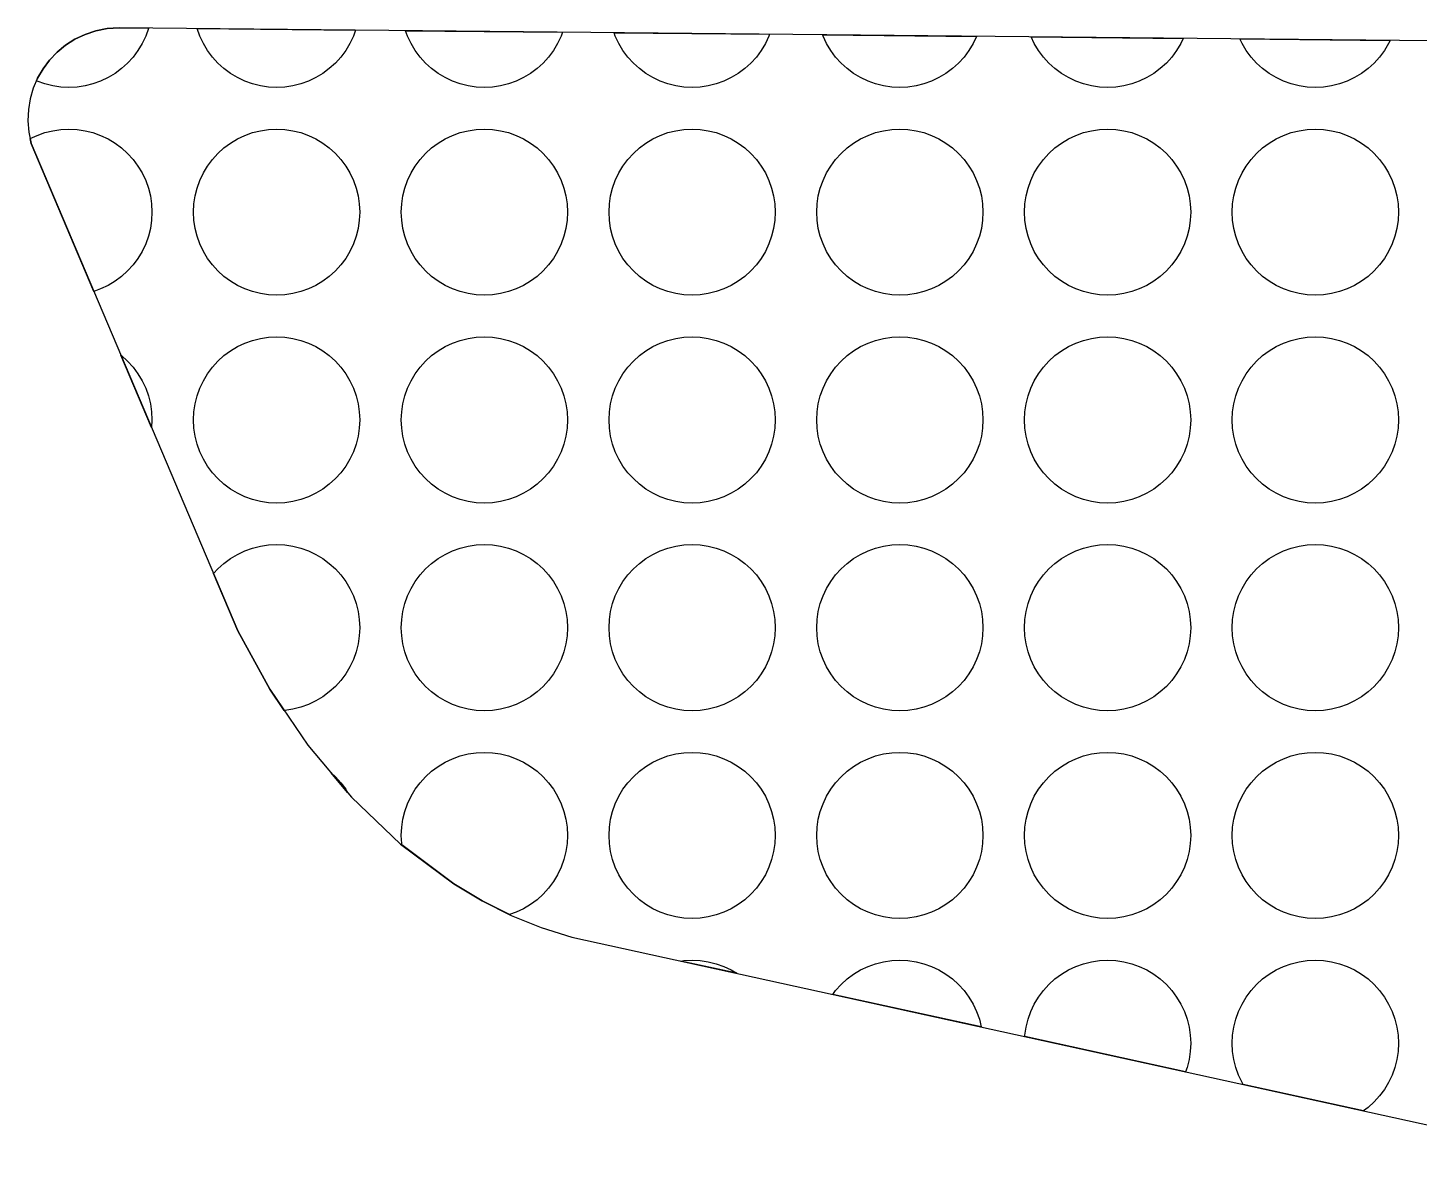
# Model space of a CAD drawing. Header units: millimetres. Extents: x -41 to 93, y -13 to 82.
# Drawn here: x -6.18 to 10.57, y 68.39 to 81.92 of the extents above; entities that cross this region are included whole.
import ezdxf

# ---------------------------------------------------------------- set-up
doc = ezdxf.new("R2010")
doc.units = ezdxf.units.MM
doc.layers.add('background', color=7, linetype='Continuous')
doc.layers.add('outline_2', color=3, linetype='Continuous')

msp = doc.modelspace()

# ---------------------------------------------------------------- linework, layer by layer
at = {"layer": 'background'}
for points in [[(-6.057, 81.309), (-5.991, 81.423), (-5.913, 81.528), (-5.822, 81.623), (-5.72, 81.707), (-5.608, 81.778), (-5.487, 81.837), (-5.357, 81.88), (-5.219, 81.906), (-5.075, 81.916), (-4.723, 81.912), (-4.724, 81.907), (-4.757, 81.815), (-4.799, 81.726), (-4.85, 81.642), (-4.908, 81.563), (-4.974, 81.491), (-5.047, 81.425), (-5.126, 81.366), (-5.21, 81.316), (-5.299, 81.274), (-5.391, 81.241), (-5.486, 81.217), (-5.583, 81.202), (-5.681, 81.198), (-5.779, 81.202), (-5.876, 81.217), (-5.972, 81.241), (-6.064, 81.274), (-6.071, 81.277)], [(-2.231, 81.887), (-2.257, 81.815), (-2.299, 81.726), (-2.35, 81.642), (-2.408, 81.563), (-2.474, 81.491), (-2.547, 81.425), (-2.626, 81.366), (-2.71, 81.316), (-2.799, 81.274), (-2.891, 81.241), (-2.986, 81.217), (-3.083, 81.202), (-3.181, 81.198), (-3.279, 81.202), (-3.376, 81.217), (-3.472, 81.241), (-3.564, 81.274), (-3.653, 81.316), (-3.737, 81.366), (-3.816, 81.425), (-3.888, 81.491), (-3.954, 81.563), (-4.013, 81.642), (-4.063, 81.726), (-4.105, 81.815), (-4.138, 81.906)], [(0.26, 81.863), (0.243, 81.815), (0.201, 81.726), (0.15, 81.642), (0.092, 81.563), (0.026, 81.491), (-0.047, 81.425), (-0.126, 81.366), (-0.21, 81.316), (-0.299, 81.274), (-0.391, 81.241), (-0.486, 81.217), (-0.583, 81.202), (-0.681, 81.198), (-0.779, 81.202), (-0.876, 81.217), (-0.972, 81.241), (-1.064, 81.274), (-1.153, 81.316), (-1.237, 81.366), (-1.316, 81.425), (-1.388, 81.491), (-1.454, 81.563), (-1.513, 81.642), (-1.563, 81.726), (-1.605, 81.815), (-1.629, 81.881)], [(2.751, 81.838), (2.743, 81.815), (2.701, 81.726), (2.65, 81.642), (2.592, 81.563), (2.526, 81.491), (2.453, 81.425), (2.374, 81.366), (2.29, 81.316), (2.201, 81.274), (2.109, 81.241), (2.014, 81.217), (1.917, 81.202), (1.819, 81.198), (1.721, 81.202), (1.624, 81.217), (1.528, 81.241), (1.436, 81.274), (1.347, 81.316), (1.263, 81.366), (1.184, 81.425), (1.112, 81.491), (1.046, 81.563), (0.987, 81.642), (0.937, 81.726), (0.895, 81.815), (0.88, 81.857)], [(5.242, 81.813), (5.201, 81.726), (5.15, 81.642), (5.092, 81.563), (5.026, 81.491), (4.953, 81.425), (4.874, 81.366), (4.79, 81.316), (4.701, 81.274), (4.609, 81.241), (4.514, 81.217), (4.417, 81.202), (4.319, 81.198), (4.221, 81.202), (4.124, 81.217), (4.028, 81.241), (3.936, 81.274), (3.847, 81.316), (3.763, 81.366), (3.684, 81.425), (3.612, 81.491), (3.546, 81.563), (3.487, 81.642), (3.437, 81.726), (3.395, 81.815), (3.389, 81.832)], [(7.73, 81.789), (7.701, 81.726), (7.65, 81.642), (7.592, 81.563), (7.526, 81.491), (7.453, 81.425), (7.374, 81.366), (7.29, 81.316), (7.201, 81.274), (7.109, 81.241), (7.014, 81.217), (6.917, 81.202), (6.819, 81.198), (6.721, 81.202), (6.624, 81.217), (6.528, 81.241), (6.436, 81.274), (6.347, 81.316), (6.263, 81.366), (6.184, 81.425), (6.112, 81.491), (6.046, 81.563), (5.987, 81.642), (5.937, 81.726), (5.899, 81.807)], [(10.218, 81.764), (10.201, 81.726), (10.15, 81.642), (10.092, 81.563), (10.026, 81.491), (9.953, 81.425), (9.874, 81.366), (9.79, 81.316), (9.701, 81.274), (9.609, 81.241), (9.514, 81.217), (9.417, 81.202), (9.319, 81.198), (9.221, 81.202), (9.124, 81.217), (9.028, 81.241), (8.936, 81.274), (8.847, 81.316), (8.763, 81.366), (8.684, 81.425), (8.612, 81.491), (8.546, 81.563), (8.487, 81.642), (8.437, 81.726), (8.411, 81.782)], [(-6.135, 80.523), (-6.148, 80.582), (-6.064, 80.621), (-5.972, 80.655), (-5.876, 80.678), (-5.779, 80.693), (-5.681, 80.698), (-5.583, 80.693), (-5.486, 80.678), (-5.391, 80.655), (-5.299, 80.621), (-5.21, 80.58), (-5.126, 80.529), (-5.047, 80.471), (-4.974, 80.405), (-4.908, 80.332), (-4.85, 80.253), (-4.799, 80.169), (-4.757, 80.08), (-4.724, 79.988), (-4.7, 79.893), (-4.686, 79.796), (-4.681, 79.698), (-4.686, 79.6), (-4.7, 79.503), (-4.724, 79.407), (-4.757, 79.315), (-4.799, 79.226), (-4.85, 79.142), (-4.908, 79.063), (-4.974, 78.991), (-5.047, 78.925), (-5.126, 78.866), (-5.21, 78.816), (-5.299, 78.774), (-5.381, 78.744)], [(-2.181, 79.698), (-2.186, 79.6), (-2.2, 79.503), (-2.224, 79.407), (-2.257, 79.315), (-2.299, 79.226), (-2.35, 79.142), (-2.408, 79.063), (-2.474, 78.991), (-2.547, 78.925), (-2.626, 78.866), (-2.71, 78.816), (-2.799, 78.774), (-2.891, 78.741), (-2.986, 78.717), (-3.083, 78.702), (-3.181, 78.698), (-3.279, 78.702), (-3.376, 78.717), (-3.472, 78.741), (-3.564, 78.774), (-3.653, 78.816), (-3.737, 78.866), (-3.816, 78.925), (-3.888, 78.991), (-3.954, 79.063), (-4.013, 79.142), (-4.063, 79.226), (-4.105, 79.315), (-4.138, 79.407), (-4.162, 79.503), (-4.176, 79.6), (-4.181, 79.698), (-4.176, 79.796), (-4.162, 79.893), (-4.138, 79.988), (-4.105, 80.08), (-4.063, 80.169), (-4.013, 80.253), (-3.954, 80.332), (-3.888, 80.405), (-3.816, 80.471), (-3.737, 80.529), (-3.653, 80.58), (-3.564, 80.621), (-3.472, 80.655), (-3.376, 80.678), (-3.279, 80.693), (-3.181, 80.698), (-3.083, 80.693), (-2.986, 80.678), (-2.891, 80.655), (-2.799, 80.621), (-2.71, 80.58), (-2.626, 80.529), (-2.547, 80.471), (-2.474, 80.405), (-2.408, 80.332), (-2.35, 80.253), (-2.299, 80.169), (-2.257, 80.08), (-2.224, 79.988), (-2.2, 79.893), (-2.186, 79.796)], [(0.319, 79.698), (0.314, 79.6), (0.3, 79.503), (0.276, 79.407), (0.243, 79.315), (0.201, 79.226), (0.15, 79.142), (0.092, 79.063), (0.026, 78.991), (-0.047, 78.925), (-0.126, 78.866), (-0.21, 78.816), (-0.299, 78.774), (-0.391, 78.741), (-0.486, 78.717), (-0.583, 78.702), (-0.681, 78.698), (-0.779, 78.702), (-0.876, 78.717), (-0.972, 78.741), (-1.064, 78.774), (-1.153, 78.816), (-1.237, 78.866), (-1.316, 78.925), (-1.388, 78.991), (-1.454, 79.063), (-1.513, 79.142), (-1.563, 79.226), (-1.605, 79.315), (-1.638, 79.407), (-1.662, 79.503), (-1.676, 79.6), (-1.681, 79.698), (-1.676, 79.796), (-1.662, 79.893), (-1.638, 79.988), (-1.605, 80.08), (-1.563, 80.169), (-1.513, 80.253), (-1.454, 80.332), (-1.388, 80.405), (-1.316, 80.471), (-1.237, 80.529), (-1.153, 80.58), (-1.064, 80.621), (-0.972, 80.655), (-0.876, 80.678), (-0.779, 80.693), (-0.681, 80.698), (-0.583, 80.693), (-0.486, 80.678), (-0.391, 80.655), (-0.299, 80.621), (-0.21, 80.58), (-0.126, 80.529), (-0.047, 80.471), (0.026, 80.405), (0.092, 80.332), (0.15, 80.253), (0.201, 80.169), (0.243, 80.08), (0.276, 79.988), (0.3, 79.893), (0.314, 79.796)], [(2.819, 79.698), (2.814, 79.6), (2.8, 79.503), (2.776, 79.407), (2.743, 79.315), (2.701, 79.226), (2.65, 79.142), (2.592, 79.063), (2.526, 78.991), (2.453, 78.925), (2.374, 78.866), (2.29, 78.816), (2.201, 78.774), (2.109, 78.741), (2.014, 78.717), (1.917, 78.702), (1.819, 78.698), (1.721, 78.702), (1.624, 78.717), (1.528, 78.741), (1.436, 78.774), (1.347, 78.816), (1.263, 78.866), (1.184, 78.925), (1.112, 78.991), (1.046, 79.063), (0.987, 79.142), (0.937, 79.226), (0.895, 79.315), (0.862, 79.407), (0.838, 79.503), (0.824, 79.6), (0.819, 79.698), (0.824, 79.796), (0.838, 79.893), (0.862, 79.988), (0.895, 80.08), (0.937, 80.169), (0.987, 80.253), (1.046, 80.332), (1.112, 80.405), (1.184, 80.471), (1.263, 80.529), (1.347, 80.58), (1.436, 80.621), (1.528, 80.655), (1.624, 80.678), (1.721, 80.693), (1.819, 80.698), (1.917, 80.693), (2.014, 80.678), (2.109, 80.655), (2.201, 80.621), (2.29, 80.58), (2.374, 80.529), (2.453, 80.471), (2.526, 80.405), (2.592, 80.332), (2.65, 80.253), (2.701, 80.169), (2.743, 80.08), (2.776, 79.988), (2.8, 79.893), (2.814, 79.796)], [(5.319, 79.698), (5.314, 79.6), (5.3, 79.503), (5.276, 79.407), (5.243, 79.315), (5.201, 79.226), (5.15, 79.142), (5.092, 79.063), (5.026, 78.991), (4.953, 78.925), (4.874, 78.866), (4.79, 78.816), (4.701, 78.774), (4.609, 78.741), (4.514, 78.717), (4.417, 78.702), (4.319, 78.698), (4.221, 78.702), (4.124, 78.717), (4.028, 78.741), (3.936, 78.774), (3.847, 78.816), (3.763, 78.866), (3.684, 78.925), (3.612, 78.991), (3.546, 79.063), (3.487, 79.142), (3.437, 79.226), (3.395, 79.315), (3.362, 79.407), (3.338, 79.503), (3.324, 79.6), (3.319, 79.698), (3.324, 79.796), (3.338, 79.893), (3.362, 79.988), (3.395, 80.08), (3.437, 80.169), (3.487, 80.253), (3.546, 80.332), (3.612, 80.405), (3.684, 80.471), (3.763, 80.529), (3.847, 80.58), (3.936, 80.621), (4.028, 80.655), (4.124, 80.678), (4.221, 80.693), (4.319, 80.698), (4.417, 80.693), (4.514, 80.678), (4.609, 80.655), (4.701, 80.621), (4.79, 80.58), (4.874, 80.529), (4.953, 80.471), (5.026, 80.405), (5.092, 80.332), (5.15, 80.253), (5.201, 80.169), (5.243, 80.08), (5.276, 79.988), (5.3, 79.893), (5.314, 79.796)], [(7.819, 79.698), (7.814, 79.6), (7.8, 79.503), (7.776, 79.407), (7.743, 79.315), (7.701, 79.226), (7.65, 79.142), (7.592, 79.063), (7.526, 78.991), (7.453, 78.925), (7.374, 78.866), (7.29, 78.816), (7.201, 78.774), (7.109, 78.741), (7.014, 78.717), (6.917, 78.702), (6.819, 78.698), (6.721, 78.702), (6.624, 78.717), (6.528, 78.741), (6.436, 78.774), (6.347, 78.816), (6.263, 78.866), (6.184, 78.925), (6.112, 78.991), (6.046, 79.063), (5.987, 79.142), (5.937, 79.226), (5.895, 79.315), (5.862, 79.407), (5.838, 79.503), (5.824, 79.6), (5.819, 79.698), (5.824, 79.796), (5.838, 79.893), (5.862, 79.988), (5.895, 80.08), (5.937, 80.169), (5.987, 80.253), (6.046, 80.332), (6.112, 80.405), (6.184, 80.471), (6.263, 80.529), (6.347, 80.58), (6.436, 80.621), (6.528, 80.655), (6.624, 80.678), (6.721, 80.693), (6.819, 80.698), (6.917, 80.693), (7.014, 80.678), (7.109, 80.655), (7.201, 80.621), (7.29, 80.58), (7.374, 80.529), (7.453, 80.471), (7.526, 80.405), (7.592, 80.332), (7.65, 80.253), (7.701, 80.169), (7.743, 80.08), (7.776, 79.988), (7.8, 79.893), (7.814, 79.796)], [(10.319, 79.698), (10.314, 79.6), (10.3, 79.503), (10.276, 79.407), (10.243, 79.315), (10.201, 79.226), (10.15, 79.142), (10.092, 79.063), (10.026, 78.991), (9.953, 78.925), (9.874, 78.866), (9.79, 78.816), (9.701, 78.774), (9.609, 78.741), (9.514, 78.717), (9.417, 78.702), (9.319, 78.698), (9.221, 78.702), (9.124, 78.717), (9.028, 78.741), (8.936, 78.774), (8.847, 78.816), (8.763, 78.866), (8.684, 78.925), (8.612, 78.991), (8.546, 79.063), (8.487, 79.142), (8.437, 79.226), (8.395, 79.315), (8.362, 79.407), (8.338, 79.503), (8.324, 79.6), (8.319, 79.698), (8.324, 79.796), (8.338, 79.893), (8.362, 79.988), (8.395, 80.08), (8.437, 80.169), (8.487, 80.253), (8.546, 80.332), (8.612, 80.405), (8.684, 80.471), (8.763, 80.529), (8.847, 80.58), (8.936, 80.621), (9.028, 80.655), (9.124, 80.678), (9.221, 80.693), (9.319, 80.698), (9.417, 80.693), (9.514, 80.678), (9.609, 80.655), (9.701, 80.621), (9.79, 80.58), (9.874, 80.529), (9.953, 80.471), (10.026, 80.405), (10.092, 80.332), (10.15, 80.253), (10.201, 80.169), (10.243, 80.08), (10.276, 79.988), (10.3, 79.893), (10.314, 79.796)], [(-2.181, 77.198), (-2.186, 77.1), (-2.2, 77.003), (-2.224, 76.907), (-2.257, 76.815), (-2.299, 76.726), (-2.35, 76.642), (-2.408, 76.563), (-2.474, 76.491), (-2.547, 76.425), (-2.626, 76.366), (-2.71, 76.316), (-2.799, 76.274), (-2.891, 76.241), (-2.986, 76.217), (-3.083, 76.202), (-3.181, 76.198), (-3.279, 76.202), (-3.376, 76.217), (-3.472, 76.241), (-3.564, 76.274), (-3.653, 76.316), (-3.737, 76.366), (-3.816, 76.425), (-3.888, 76.491), (-3.954, 76.563), (-4.013, 76.642), (-4.063, 76.726), (-4.105, 76.815), (-4.138, 76.907), (-4.162, 77.003), (-4.176, 77.1), (-4.181, 77.198), (-4.176, 77.296), (-4.162, 77.393), (-4.138, 77.488), (-4.105, 77.58), (-4.063, 77.669), (-4.013, 77.753), (-3.954, 77.832), (-3.888, 77.905), (-3.816, 77.971), (-3.737, 78.029), (-3.653, 78.08), (-3.564, 78.121), (-3.472, 78.155), (-3.376, 78.178), (-3.279, 78.193), (-3.181, 78.198), (-3.083, 78.193), (-2.986, 78.178), (-2.891, 78.155), (-2.799, 78.121), (-2.71, 78.08), (-2.626, 78.029), (-2.547, 77.971), (-2.474, 77.905), (-2.408, 77.832), (-2.35, 77.753), (-2.299, 77.669), (-2.257, 77.58), (-2.224, 77.488), (-2.2, 77.393), (-2.186, 77.296)], [(0.319, 77.198), (0.314, 77.1), (0.3, 77.003), (0.276, 76.907), (0.243, 76.815), (0.201, 76.726), (0.15, 76.642), (0.092, 76.563), (0.026, 76.491), (-0.047, 76.425), (-0.126, 76.366), (-0.21, 76.316), (-0.299, 76.274), (-0.391, 76.241), (-0.486, 76.217), (-0.583, 76.202), (-0.681, 76.198), (-0.779, 76.202), (-0.876, 76.217), (-0.972, 76.241), (-1.064, 76.274), (-1.153, 76.316), (-1.237, 76.366), (-1.316, 76.425), (-1.388, 76.491), (-1.454, 76.563), (-1.513, 76.642), (-1.563, 76.726), (-1.605, 76.815), (-1.638, 76.907), (-1.662, 77.003), (-1.676, 77.1), (-1.681, 77.198), (-1.676, 77.296), (-1.662, 77.393), (-1.638, 77.488), (-1.605, 77.58), (-1.563, 77.669), (-1.513, 77.753), (-1.454, 77.832), (-1.388, 77.905), (-1.316, 77.971), (-1.237, 78.029), (-1.153, 78.08), (-1.064, 78.121), (-0.972, 78.155), (-0.876, 78.178), (-0.779, 78.193), (-0.681, 78.198), (-0.583, 78.193), (-0.486, 78.178), (-0.391, 78.155), (-0.299, 78.121), (-0.21, 78.08), (-0.126, 78.029), (-0.047, 77.971), (0.026, 77.905), (0.092, 77.832), (0.15, 77.753), (0.201, 77.669), (0.243, 77.58), (0.276, 77.488), (0.3, 77.393), (0.314, 77.296)], [(2.819, 77.198), (2.814, 77.1), (2.8, 77.003), (2.776, 76.907), (2.743, 76.815), (2.701, 76.726), (2.65, 76.642), (2.592, 76.563), (2.526, 76.491), (2.453, 76.425), (2.374, 76.366), (2.29, 76.316), (2.201, 76.274), (2.109, 76.241), (2.014, 76.217), (1.917, 76.202), (1.819, 76.198), (1.721, 76.202), (1.624, 76.217), (1.528, 76.241), (1.436, 76.274), (1.347, 76.316), (1.263, 76.366), (1.184, 76.425), (1.112, 76.491), (1.046, 76.563), (0.987, 76.642), (0.937, 76.726), (0.895, 76.815), (0.862, 76.907), (0.838, 77.003), (0.824, 77.1), (0.819, 77.198), (0.824, 77.296), (0.838, 77.393), (0.862, 77.488), (0.895, 77.58), (0.937, 77.669), (0.987, 77.753), (1.046, 77.832), (1.112, 77.905), (1.184, 77.971), (1.263, 78.029), (1.347, 78.08), (1.436, 78.121), (1.528, 78.155), (1.624, 78.178), (1.721, 78.193), (1.819, 78.198), (1.917, 78.193), (2.014, 78.178), (2.109, 78.155), (2.201, 78.121), (2.29, 78.08), (2.374, 78.029), (2.453, 77.971), (2.526, 77.905), (2.592, 77.832), (2.65, 77.753), (2.701, 77.669), (2.743, 77.58), (2.776, 77.488), (2.8, 77.393), (2.814, 77.296)], [(5.319, 77.198), (5.314, 77.1), (5.3, 77.003), (5.276, 76.907), (5.243, 76.815), (5.201, 76.726), (5.15, 76.642), (5.092, 76.563), (5.026, 76.491), (4.953, 76.425), (4.874, 76.366), (4.79, 76.316), (4.701, 76.274), (4.609, 76.241), (4.514, 76.217), (4.417, 76.202), (4.319, 76.198), (4.221, 76.202), (4.124, 76.217), (4.028, 76.241), (3.936, 76.274), (3.847, 76.316), (3.763, 76.366), (3.684, 76.425), (3.612, 76.491), (3.546, 76.563), (3.487, 76.642), (3.437, 76.726), (3.395, 76.815), (3.362, 76.907), (3.338, 77.003), (3.324, 77.1), (3.319, 77.198), (3.324, 77.296), (3.338, 77.393), (3.362, 77.488), (3.395, 77.58), (3.437, 77.669), (3.487, 77.753), (3.546, 77.832), (3.612, 77.905), (3.684, 77.971), (3.763, 78.029), (3.847, 78.08), (3.936, 78.121), (4.028, 78.155), (4.124, 78.178), (4.221, 78.193), (4.319, 78.198), (4.417, 78.193), (4.514, 78.178), (4.609, 78.155), (4.701, 78.121), (4.79, 78.08), (4.874, 78.029), (4.953, 77.971), (5.026, 77.905), (5.092, 77.832), (5.15, 77.753), (5.201, 77.669), (5.243, 77.58), (5.276, 77.488), (5.3, 77.393), (5.314, 77.296)], [(7.819, 77.198), (7.814, 77.1), (7.8, 77.003), (7.776, 76.907), (7.743, 76.815), (7.701, 76.726), (7.65, 76.642), (7.592, 76.563), (7.526, 76.491), (7.453, 76.425), (7.374, 76.366), (7.29, 76.316), (7.201, 76.274), (7.109, 76.241), (7.014, 76.217), (6.917, 76.202), (6.819, 76.198), (6.721, 76.202), (6.624, 76.217), (6.528, 76.241), (6.436, 76.274), (6.347, 76.316), (6.263, 76.366), (6.184, 76.425), (6.112, 76.491), (6.046, 76.563), (5.987, 76.642), (5.937, 76.726), (5.895, 76.815), (5.862, 76.907), (5.838, 77.003), (5.824, 77.1), (5.819, 77.198), (5.824, 77.296), (5.838, 77.393), (5.862, 77.488), (5.895, 77.58), (5.937, 77.669), (5.987, 77.753), (6.046, 77.832), (6.112, 77.905), (6.184, 77.971), (6.263, 78.029), (6.347, 78.08), (6.436, 78.121), (6.528, 78.155), (6.624, 78.178), (6.721, 78.193), (6.819, 78.198), (6.917, 78.193), (7.014, 78.178), (7.109, 78.155), (7.201, 78.121), (7.29, 78.08), (7.374, 78.029), (7.453, 77.971), (7.526, 77.905), (7.592, 77.832), (7.65, 77.753), (7.701, 77.669), (7.743, 77.58), (7.776, 77.488), (7.8, 77.393), (7.814, 77.296)], [(10.319, 77.198), (10.314, 77.1), (10.3, 77.003), (10.276, 76.907), (10.243, 76.815), (10.201, 76.726), (10.15, 76.642), (10.092, 76.563), (10.026, 76.491), (9.953, 76.425), (9.874, 76.366), (9.79, 76.316), (9.701, 76.274), (9.609, 76.241), (9.514, 76.217), (9.417, 76.202), (9.319, 76.198), (9.221, 76.202), (9.124, 76.217), (9.028, 76.241), (8.936, 76.274), (8.847, 76.316), (8.763, 76.366), (8.684, 76.425), (8.612, 76.491), (8.546, 76.563), (8.487, 76.642), (8.437, 76.726), (8.395, 76.815), (8.362, 76.907), (8.338, 77.003), (8.324, 77.1), (8.319, 77.198), (8.324, 77.296), (8.338, 77.393), (8.362, 77.488), (8.395, 77.58), (8.437, 77.669), (8.487, 77.753), (8.546, 77.832), (8.612, 77.905), (8.684, 77.971), (8.763, 78.029), (8.847, 78.08), (8.936, 78.121), (9.028, 78.155), (9.124, 78.178), (9.221, 78.193), (9.319, 78.198), (9.417, 78.193), (9.514, 78.178), (9.609, 78.155), (9.701, 78.121), (9.79, 78.08), (9.874, 78.029), (9.953, 77.971), (10.026, 77.905), (10.092, 77.832), (10.15, 77.753), (10.201, 77.669), (10.243, 77.58), (10.276, 77.488), (10.3, 77.393), (10.314, 77.296)], [(-5.055, 77.977), (-5.047, 77.971), (-4.974, 77.905), (-4.908, 77.832), (-4.85, 77.753), (-4.799, 77.669), (-4.757, 77.58), (-4.724, 77.488), (-4.7, 77.393), (-4.686, 77.296), (-4.681, 77.198), (-4.686, 77.106)], [(-3.264, 73.958), (-3.647, 74.658), (-3.94, 75.348), (-3.888, 75.405), (-3.816, 75.471), (-3.737, 75.529), (-3.653, 75.58), (-3.564, 75.621), (-3.472, 75.655), (-3.376, 75.678), (-3.279, 75.693), (-3.181, 75.698), (-3.083, 75.693), (-2.986, 75.678), (-2.891, 75.655), (-2.799, 75.621), (-2.71, 75.58), (-2.626, 75.529), (-2.547, 75.471), (-2.474, 75.405), (-2.408, 75.332), (-2.35, 75.253), (-2.299, 75.169), (-2.257, 75.08), (-2.224, 74.988), (-2.2, 74.893), (-2.186, 74.796), (-2.181, 74.698), (-2.186, 74.6), (-2.2, 74.503), (-2.224, 74.407), (-2.257, 74.315), (-2.299, 74.226), (-2.35, 74.142), (-2.408, 74.063), (-2.474, 73.991), (-2.547, 73.925), (-2.626, 73.866), (-2.71, 73.816), (-2.799, 73.774), (-2.891, 73.741), (-2.986, 73.717), (-3.083, 73.702), (-3.09, 73.702)], [(0.319, 74.698), (0.314, 74.6), (0.3, 74.503), (0.276, 74.407), (0.243, 74.315), (0.201, 74.226), (0.15, 74.142), (0.092, 74.063), (0.026, 73.991), (-0.047, 73.925), (-0.126, 73.866), (-0.21, 73.816), (-0.299, 73.774), (-0.391, 73.741), (-0.486, 73.717), (-0.583, 73.702), (-0.681, 73.698), (-0.779, 73.702), (-0.876, 73.717), (-0.972, 73.741), (-1.064, 73.774), (-1.153, 73.816), (-1.237, 73.866), (-1.316, 73.925), (-1.388, 73.991), (-1.454, 74.063), (-1.513, 74.142), (-1.563, 74.226), (-1.605, 74.315), (-1.638, 74.407), (-1.662, 74.503), (-1.676, 74.6), (-1.681, 74.698), (-1.676, 74.796), (-1.662, 74.893), (-1.638, 74.988), (-1.605, 75.08), (-1.563, 75.169), (-1.513, 75.253), (-1.454, 75.332), (-1.388, 75.405), (-1.316, 75.471), (-1.237, 75.529), (-1.153, 75.58), (-1.064, 75.621), (-0.972, 75.655), (-0.876, 75.678), (-0.779, 75.693), (-0.681, 75.698), (-0.583, 75.693), (-0.486, 75.678), (-0.391, 75.655), (-0.299, 75.621), (-0.21, 75.58), (-0.126, 75.529), (-0.047, 75.471), (0.026, 75.405), (0.092, 75.332), (0.15, 75.253), (0.201, 75.169), (0.243, 75.08), (0.276, 74.988), (0.3, 74.893), (0.314, 74.796)], [(2.819, 74.698), (2.814, 74.6), (2.8, 74.503), (2.776, 74.407), (2.743, 74.315), (2.701, 74.226), (2.65, 74.142), (2.592, 74.063), (2.526, 73.991), (2.453, 73.925), (2.374, 73.866), (2.29, 73.816), (2.201, 73.774), (2.109, 73.741), (2.014, 73.717), (1.917, 73.702), (1.819, 73.698), (1.721, 73.702), (1.624, 73.717), (1.528, 73.741), (1.436, 73.774), (1.347, 73.816), (1.263, 73.866), (1.184, 73.925), (1.112, 73.991), (1.046, 74.063), (0.987, 74.142), (0.937, 74.226), (0.895, 74.315), (0.862, 74.407), (0.838, 74.503), (0.824, 74.6), (0.819, 74.698), (0.824, 74.796), (0.838, 74.893), (0.862, 74.988), (0.895, 75.08), (0.937, 75.169), (0.987, 75.253), (1.046, 75.332), (1.112, 75.405), (1.184, 75.471), (1.263, 75.529), (1.347, 75.58), (1.436, 75.621), (1.528, 75.655), (1.624, 75.678), (1.721, 75.693), (1.819, 75.698), (1.917, 75.693), (2.014, 75.678), (2.109, 75.655), (2.201, 75.621), (2.29, 75.58), (2.374, 75.529), (2.453, 75.471), (2.526, 75.405), (2.592, 75.332), (2.65, 75.253), (2.701, 75.169), (2.743, 75.08), (2.776, 74.988), (2.8, 74.893), (2.814, 74.796)], [(5.319, 74.698), (5.314, 74.6), (5.3, 74.503), (5.276, 74.407), (5.243, 74.315), (5.201, 74.226), (5.15, 74.142), (5.092, 74.063), (5.026, 73.991), (4.953, 73.925), (4.874, 73.866), (4.79, 73.816), (4.701, 73.774), (4.609, 73.741), (4.514, 73.717), (4.417, 73.702), (4.319, 73.698), (4.221, 73.702), (4.124, 73.717), (4.028, 73.741), (3.936, 73.774), (3.847, 73.816), (3.763, 73.866), (3.684, 73.925), (3.612, 73.991), (3.546, 74.063), (3.487, 74.142), (3.437, 74.226), (3.395, 74.315), (3.362, 74.407), (3.338, 74.503), (3.324, 74.6), (3.319, 74.698), (3.324, 74.796), (3.338, 74.893), (3.362, 74.988), (3.395, 75.08), (3.437, 75.169), (3.487, 75.253), (3.546, 75.332), (3.612, 75.405), (3.684, 75.471), (3.763, 75.529), (3.847, 75.58), (3.936, 75.621), (4.028, 75.655), (4.124, 75.678), (4.221, 75.693), (4.319, 75.698), (4.417, 75.693), (4.514, 75.678), (4.609, 75.655), (4.701, 75.621), (4.79, 75.58), (4.874, 75.529), (4.953, 75.471), (5.026, 75.405), (5.092, 75.332), (5.15, 75.253), (5.201, 75.169), (5.243, 75.08), (5.276, 74.988), (5.3, 74.893), (5.314, 74.796)], [(7.819, 74.698), (7.814, 74.6), (7.8, 74.503), (7.776, 74.407), (7.743, 74.315), (7.701, 74.226), (7.65, 74.142), (7.592, 74.063), (7.526, 73.991), (7.453, 73.925), (7.374, 73.866), (7.29, 73.816), (7.201, 73.774), (7.109, 73.741), (7.014, 73.717), (6.917, 73.702), (6.819, 73.698), (6.721, 73.702), (6.624, 73.717), (6.528, 73.741), (6.436, 73.774), (6.347, 73.816), (6.263, 73.866), (6.184, 73.925), (6.112, 73.991), (6.046, 74.063), (5.987, 74.142), (5.937, 74.226), (5.895, 74.315), (5.862, 74.407), (5.838, 74.503), (5.824, 74.6), (5.819, 74.698), (5.824, 74.796), (5.838, 74.893), (5.862, 74.988), (5.895, 75.08), (5.937, 75.169), (5.987, 75.253), (6.046, 75.332), (6.112, 75.405), (6.184, 75.471), (6.263, 75.529), (6.347, 75.58), (6.436, 75.621), (6.528, 75.655), (6.624, 75.678), (6.721, 75.693), (6.819, 75.698), (6.917, 75.693), (7.014, 75.678), (7.109, 75.655), (7.201, 75.621), (7.29, 75.58), (7.374, 75.529), (7.453, 75.471), (7.526, 75.405), (7.592, 75.332), (7.65, 75.253), (7.701, 75.169), (7.743, 75.08), (7.776, 74.988), (7.8, 74.893), (7.814, 74.796)], [(10.319, 74.698), (10.314, 74.6), (10.3, 74.503), (10.276, 74.407), (10.243, 74.315), (10.201, 74.226), (10.15, 74.142), (10.092, 74.063), (10.026, 73.991), (9.953, 73.925), (9.874, 73.866), (9.79, 73.816), (9.701, 73.774), (9.609, 73.741), (9.514, 73.717), (9.417, 73.702), (9.319, 73.698), (9.221, 73.702), (9.124, 73.717), (9.028, 73.741), (8.936, 73.774), (8.847, 73.816), (8.763, 73.866), (8.684, 73.925), (8.612, 73.991), (8.546, 74.063), (8.487, 74.142), (8.437, 74.226), (8.395, 74.315), (8.362, 74.407), (8.338, 74.503), (8.324, 74.6), (8.319, 74.698), (8.324, 74.796), (8.338, 74.893), (8.362, 74.988), (8.395, 75.08), (8.437, 75.169), (8.487, 75.253), (8.546, 75.332), (8.612, 75.405), (8.684, 75.471), (8.763, 75.529), (8.847, 75.58), (8.936, 75.621), (9.028, 75.655), (9.124, 75.678), (9.221, 75.693), (9.319, 75.698), (9.417, 75.693), (9.514, 75.678), (9.609, 75.655), (9.701, 75.621), (9.79, 75.58), (9.874, 75.529), (9.953, 75.471), (10.026, 75.405), (10.092, 75.332), (10.15, 75.253), (10.201, 75.169), (10.243, 75.08), (10.276, 74.988), (10.3, 74.893), (10.314, 74.796)], [(-0.709, 71.411), (-1.048, 71.615), (-1.674, 72.083), (-1.676, 72.1), (-1.681, 72.198), (-1.676, 72.296), (-1.662, 72.393), (-1.638, 72.488), (-1.605, 72.58), (-1.563, 72.669), (-1.513, 72.753), (-1.454, 72.832), (-1.388, 72.905), (-1.316, 72.971), (-1.237, 73.029), (-1.153, 73.08), (-1.064, 73.121), (-0.972, 73.155), (-0.876, 73.178), (-0.779, 73.193), (-0.681, 73.198), (-0.583, 73.193), (-0.486, 73.178), (-0.391, 73.155), (-0.299, 73.121), (-0.21, 73.08), (-0.126, 73.029), (-0.047, 72.971), (0.026, 72.905), (0.092, 72.832), (0.15, 72.753), (0.201, 72.669), (0.243, 72.58), (0.276, 72.488), (0.3, 72.393), (0.314, 72.296), (0.319, 72.198), (0.314, 72.1), (0.3, 72.003), (0.276, 71.907), (0.243, 71.815), (0.201, 71.726), (0.15, 71.642), (0.092, 71.563), (0.026, 71.491), (-0.047, 71.425), (-0.126, 71.366), (-0.21, 71.316), (-0.299, 71.274), (-0.378, 71.245)], [(2.819, 72.198), (2.814, 72.1), (2.8, 72.003), (2.776, 71.907), (2.743, 71.815), (2.701, 71.726), (2.65, 71.642), (2.592, 71.563), (2.526, 71.491), (2.453, 71.425), (2.374, 71.366), (2.29, 71.316), (2.201, 71.274), (2.109, 71.241), (2.014, 71.217), (1.917, 71.202), (1.819, 71.198), (1.721, 71.202), (1.624, 71.217), (1.528, 71.241), (1.436, 71.274), (1.347, 71.316), (1.263, 71.366), (1.184, 71.425), (1.112, 71.491), (1.046, 71.563), (0.987, 71.642), (0.937, 71.726), (0.895, 71.815), (0.862, 71.907), (0.838, 72.003), (0.824, 72.1), (0.819, 72.198), (0.824, 72.296), (0.838, 72.393), (0.862, 72.488), (0.895, 72.58), (0.937, 72.669), (0.987, 72.753), (1.046, 72.832), (1.112, 72.905), (1.184, 72.971), (1.263, 73.029), (1.347, 73.08), (1.436, 73.121), (1.528, 73.155), (1.624, 73.178), (1.721, 73.193), (1.819, 73.198), (1.917, 73.193), (2.014, 73.178), (2.109, 73.155), (2.201, 73.121), (2.29, 73.08), (2.374, 73.029), (2.453, 72.971), (2.526, 72.905), (2.592, 72.832), (2.65, 72.753), (2.701, 72.669), (2.743, 72.58), (2.776, 72.488), (2.8, 72.393), (2.814, 72.296)], [(5.319, 72.198), (5.314, 72.1), (5.3, 72.003), (5.276, 71.907), (5.243, 71.815), (5.201, 71.726), (5.15, 71.642), (5.092, 71.563), (5.026, 71.491), (4.953, 71.425), (4.874, 71.366), (4.79, 71.316), (4.701, 71.274), (4.609, 71.241), (4.514, 71.217), (4.417, 71.202), (4.319, 71.198), (4.221, 71.202), (4.124, 71.217), (4.028, 71.241), (3.936, 71.274), (3.847, 71.316), (3.763, 71.366), (3.684, 71.425), (3.612, 71.491), (3.546, 71.563), (3.487, 71.642), (3.437, 71.726), (3.395, 71.815), (3.362, 71.907), (3.338, 72.003), (3.324, 72.1), (3.319, 72.198), (3.324, 72.296), (3.338, 72.393), (3.362, 72.488), (3.395, 72.58), (3.437, 72.669), (3.487, 72.753), (3.546, 72.832), (3.612, 72.905), (3.684, 72.971), (3.763, 73.029), (3.847, 73.08), (3.936, 73.121), (4.028, 73.155), (4.124, 73.178), (4.221, 73.193), (4.319, 73.198), (4.417, 73.193), (4.514, 73.178), (4.609, 73.155), (4.701, 73.121), (4.79, 73.08), (4.874, 73.029), (4.953, 72.971), (5.026, 72.905), (5.092, 72.832), (5.15, 72.753), (5.201, 72.669), (5.243, 72.58), (5.276, 72.488), (5.3, 72.393), (5.314, 72.296)], [(7.819, 72.198), (7.814, 72.1), (7.8, 72.003), (7.776, 71.907), (7.743, 71.815), (7.701, 71.726), (7.65, 71.642), (7.592, 71.563), (7.526, 71.491), (7.453, 71.425), (7.374, 71.366), (7.29, 71.316), (7.201, 71.274), (7.109, 71.241), (7.014, 71.217), (6.917, 71.202), (6.819, 71.198), (6.721, 71.202), (6.624, 71.217), (6.528, 71.241), (6.436, 71.274), (6.347, 71.316), (6.263, 71.366), (6.184, 71.425), (6.112, 71.491), (6.046, 71.563), (5.987, 71.642), (5.937, 71.726), (5.895, 71.815), (5.862, 71.907), (5.838, 72.003), (5.824, 72.1), (5.819, 72.198), (5.824, 72.296), (5.838, 72.393), (5.862, 72.488), (5.895, 72.58), (5.937, 72.669), (5.987, 72.753), (6.046, 72.832), (6.112, 72.905), (6.184, 72.971), (6.263, 73.029), (6.347, 73.08), (6.436, 73.121), (6.528, 73.155), (6.624, 73.178), (6.721, 73.193), (6.819, 73.198), (6.917, 73.193), (7.014, 73.178), (7.109, 73.155), (7.201, 73.121), (7.29, 73.08), (7.374, 73.029), (7.453, 72.971), (7.526, 72.905), (7.592, 72.832), (7.65, 72.753), (7.701, 72.669), (7.743, 72.58), (7.776, 72.488), (7.8, 72.393), (7.814, 72.296)], [(10.319, 72.198), (10.314, 72.1), (10.3, 72.003), (10.276, 71.907), (10.243, 71.815), (10.201, 71.726), (10.15, 71.642), (10.092, 71.563), (10.026, 71.491), (9.953, 71.425), (9.874, 71.366), (9.79, 71.316), (9.701, 71.274), (9.609, 71.241), (9.514, 71.217), (9.417, 71.202), (9.319, 71.198), (9.221, 71.202), (9.124, 71.217), (9.028, 71.241), (8.936, 71.274), (8.847, 71.316), (8.763, 71.366), (8.684, 71.425), (8.612, 71.491), (8.546, 71.563), (8.487, 71.642), (8.437, 71.726), (8.395, 71.815), (8.362, 71.907), (8.338, 72.003), (8.324, 72.1), (8.319, 72.198), (8.324, 72.296), (8.338, 72.393), (8.362, 72.488), (8.395, 72.58), (8.437, 72.669), (8.487, 72.753), (8.546, 72.832), (8.612, 72.905), (8.684, 72.971), (8.763, 73.029), (8.847, 73.08), (8.936, 73.121), (9.028, 73.155), (9.124, 73.178), (9.221, 73.193), (9.319, 73.198), (9.417, 73.193), (9.514, 73.178), (9.609, 73.155), (9.701, 73.121), (9.79, 73.08), (9.874, 73.029), (9.953, 72.971), (10.026, 72.905), (10.092, 72.832), (10.15, 72.753), (10.201, 72.669), (10.243, 72.58), (10.276, 72.488), (10.3, 72.393), (10.314, 72.296)], [(-2.525, 72.951), (-2.474, 72.905), (-2.408, 72.832), (-2.35, 72.753), (-2.327, 72.716)], [(1.683, 70.687), (1.721, 70.693), (1.819, 70.698), (1.917, 70.693), (2.014, 70.678), (2.109, 70.655), (2.201, 70.621), (2.29, 70.58), (2.357, 70.539)], [(3.512, 70.286), (3.546, 70.332), (3.612, 70.405), (3.684, 70.471), (3.763, 70.529), (3.847, 70.58), (3.936, 70.621), (4.028, 70.655), (4.124, 70.678), (4.221, 70.693), (4.319, 70.698), (4.417, 70.693), (4.514, 70.678), (4.609, 70.655), (4.701, 70.621), (4.79, 70.58), (4.874, 70.529), (4.953, 70.471), (5.026, 70.405), (5.092, 70.332), (5.15, 70.253), (5.201, 70.169), (5.243, 70.08), (5.276, 69.988), (5.299, 69.894)], [(5.823, 69.779), (5.824, 69.796), (5.838, 69.893), (5.862, 69.988), (5.895, 70.08), (5.937, 70.169), (5.987, 70.253), (6.046, 70.332), (6.112, 70.405), (6.184, 70.471), (6.263, 70.529), (6.347, 70.58), (6.436, 70.621), (6.528, 70.655), (6.624, 70.678), (6.721, 70.693), (6.819, 70.698), (6.917, 70.693), (7.014, 70.678), (7.109, 70.655), (7.201, 70.621), (7.29, 70.58), (7.374, 70.529), (7.453, 70.471), (7.526, 70.405), (7.592, 70.332), (7.65, 70.253), (7.701, 70.169), (7.743, 70.08), (7.776, 69.988), (7.8, 69.893), (7.814, 69.796), (7.819, 69.698), (7.814, 69.6), (7.8, 69.503), (7.776, 69.407), (7.757, 69.355)], [(8.451, 69.202), (8.437, 69.226), (8.395, 69.315), (8.362, 69.407), (8.338, 69.503), (8.324, 69.6), (8.319, 69.698), (8.324, 69.796), (8.338, 69.893), (8.362, 69.988), (8.395, 70.08), (8.437, 70.169), (8.487, 70.253), (8.546, 70.332), (8.612, 70.405), (8.684, 70.471), (8.763, 70.529), (8.847, 70.58), (8.936, 70.621), (9.028, 70.655), (9.124, 70.678), (9.221, 70.693), (9.319, 70.698), (9.417, 70.693), (9.514, 70.678), (9.609, 70.655), (9.701, 70.621), (9.79, 70.58), (9.874, 70.529), (9.953, 70.471), (10.026, 70.405), (10.092, 70.332), (10.15, 70.253), (10.201, 70.169), (10.243, 70.08), (10.276, 69.988), (10.3, 69.893), (10.314, 69.796), (10.319, 69.698), (10.314, 69.6), (10.3, 69.503), (10.276, 69.407), (10.243, 69.315), (10.201, 69.226), (10.15, 69.142), (10.092, 69.063), (10.026, 68.991), (9.953, 68.925), (9.899, 68.885)]]:
    msp.add_lwpolyline(points, close=True, dxfattribs=at)
at = {"layer": 'outline_2'}
msp.add_lwpolyline([(22.901, 81.638), (-5.075, 81.916), (-5.219, 81.906), (-5.357, 81.88), (-5.487, 81.837), (-5.608, 81.778), (-5.72, 81.707), (-5.822, 81.623), (-5.913, 81.528), (-5.991, 81.423), (-6.057, 81.309), (-6.109, 81.189), (-6.147, 81.062), (-6.169, 80.931), (-6.175, 80.797), (-6.164, 80.66), (-6.135, 80.523), (-3.647, 74.658), (-3.264, 73.958), (-2.806, 73.285), (-2.279, 72.658), (-1.69, 72.095), (-1.048, 71.615), (-0.709, 71.411), (-0.359, 71.235), (0.001, 71.089), (0.37, 70.975), (12.167, 68.387)], dxfattribs=at)

doc.saveas('drawing.dxf')
